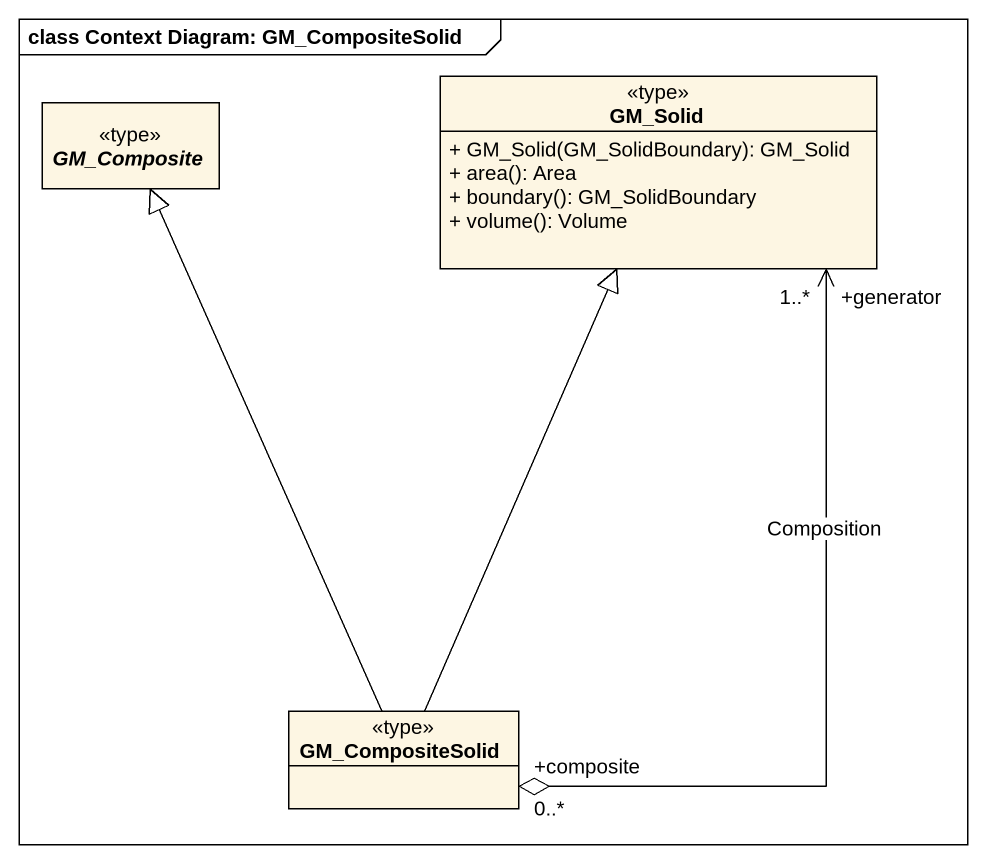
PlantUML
@startuml
mainframe class Context Diagram: GM_CompositeSolid
hide circle
hide empty members
skinparam classAttributeIconSize 0
abstract class GM_Composite <<type>>
class GM_Solid <<type>> {
  + GM_Solid(GM_SolidBoundary): GM_Solid
  + area(): Area
  + boundary(): GM_SolidBoundary
  + volume(): Volume
}
class GM_CompositeSolid <<type>>
GM_Solid "+generator\n1..*" <--o "+composite\n0..*" GM_CompositeSolid : Composition
GM_CompositeSolid -up-|> GM_Composite
GM_CompositeSolid -up-|> GM_Solid
@enduml
